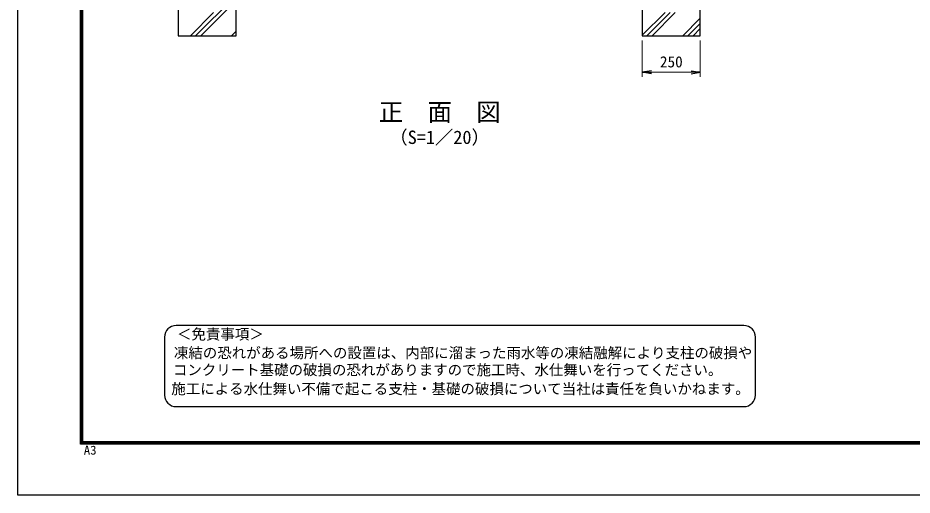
# Model space of a CAD drawing. Units: millimetres, scale not verified. Extents: x -4200 to 4200, y -2970 to 2970.
# Drawn here: x -4200 to -347, y -2970 to -912 of the extents above; entities that cross this region are included whole.
import ezdxf
from ezdxf.enums import TextEntityAlignment as Align

# ---------------------------------------------------------------- set-up
doc = ezdxf.new("R2010")
doc.units = ezdxf.units.MM
doc.header["$LTSCALE"] = 10
for name, color, linetype, lineweight in [('0-3_D-STR-DIM', 7, 'Continuous', 13), ('0-6_D-STR4', 7, 'Continuous', 25), ('0-8_D-DCR-HCH', 7, 'Continuous', 13), ('0-A_D-TTL-TXT', 7, 'Continuous', 25), ('0-C_D-TTL', 7, 'Continuous', 25)]:
    doc.layers.add(name, color=color, linetype=linetype, lineweight=lineweight)
doc.layers.add('0-4_0', color=7, linetype='Continuous')
doc.styles.add('ＭＳ ゴシック', font='')
doc.styles.get('ＭＳ ゴシック').set_extended_font_data('MS Gothic')

# ---------------------------------------------------------------- blocks, each defined once
blk = doc.blocks.new('_Open')
at = {"layer": '0-4_0'}
blk.add_line((-10, 1.667), (0, 0), dxfattribs=at)
blk.add_lwpolyline([(-10, -1.667), (0, 0), (-10, 0)], dxfattribs=at)

msp = doc.modelspace()

# ---------------------------------------------------------------- linework, layer by layer
at = {"layer": '0-3_D-STR-DIM'}
for p, q in [((-1509.65, -1009.77), (-1509.65, -1167.09)), ((-1259.65, -1009.77), (-1259.65, -1167.09)), ((-1469.65, -1147.09), (-1299.65, -1147.09))]:
    msp.add_line(p, q, dxfattribs=at)
at = {"layer": '0-6_D-STR4'}
for points in [[(-3509.65, -539.77), (-3509.65, -989.77), (-3259.65, -989.77), (-3259.65, -539.77)], [(-1414.9, -539.77), (-1509.65, -539.77), (-1509.65, -989.77), (-1259.65, -989.77), (-1259.65, -539.77)]]:
    msp.add_lwpolyline(points, dxfattribs=at)
at = {"layer": '0-8_D-DCR-HCH'}
for p, q in [((-3434.21, -989.77), (-3259.65, -815.21)), ((-3412.12, -989.77), (-3259.65, -837.31)), ((-3456.31, -989.77), (-3356.31, -889.77)), ((-1509.65, -987.66), (-1411.77, -889.77)), ((-1489.67, -989.77), (-1389.67, -889.77)), ((-1467.57, -989.77), (-1367.57, -889.77)), ((-1334.99, -989.77), (-1259.65, -914.44)), ((-1312.89, -989.77), (-1259.65, -936.53)), ((-1290.8, -989.77), (-1259.65, -958.63)), ((-3279.53, -989.77), (-3259.65, -969.89))]:
    msp.add_line(p, q, dxfattribs=at)
at = {"layer": '0-A_D-TTL-TXT', "color": 2}
for p, q in [((-1072.26, -2238.36), (-3517.81, -2238.36)), ((-3567.81, -2288.36), (-3567.81, -2538.36)), ((-1022.26, -2538.36), (-1022.26, -2288.36)), ((-3517.81, -2588.36), (-1072.26, -2588.36))]:
    msp.add_line(p, q, dxfattribs=at)
for centre, start, end in [((-3517.81, -2288.36), 90, 180), ((-1072.26, -2288.36), 0, 90), ((-3517.81, -2538.36), 180, 270), ((-1072.26, -2538.36), 270, 0)]:
    msp.add_arc(centre, 50, start, end, dxfattribs=at)
at = {"layer": '0-C_D-TTL', "color": 2}
msp.add_lwpolyline([(-4199.68, 2970.23), (4200.32, 2970.23), (4200.32, -2969.77), (-4199.68, -2969.77)], close=True, dxfattribs=at)
at = {"layer": '0-C_D-TTL'}
for points in [[(-3929.68, 2750.23), (3930.32, 2750.23), (3930.32, -2749.77), (-3929.68, -2749.77)], [(-3927.18, 2747.73), (3927.82, 2747.73), (3927.82, -2747.27), (-3927.18, -2747.27)], [(-3924.68, 2745.23), (3925.32, 2745.23), (3925.32, -2744.77), (-3924.68, -2744.77)], [(-3922.18, 2742.73), (3922.82, 2742.73), (3922.82, -2742.27), (-3922.18, -2742.27)], [(-3919.68, 2740.23), (3920.32, 2740.23), (3920.32, -2739.77), (-3919.68, -2739.77)]]:
    msp.add_lwpolyline(points, close=True, dxfattribs=at)

# ---------------------------------------------------------------- block references
at = {"layer": '0-3_D-STR-DIM', "xscale": 4, "yscale": 4, "rotation": 180}
msp.add_blockref('_Open', (-1509.65, -1147.09), dxfattribs=at)
at = {"layer": '0-3_D-STR-DIM', "xscale": 4, "yscale": 4}
msp.add_blockref('_Open', (-1259.65, -1147.09), dxfattribs=at)

# ---------------------------------------------------------------- texts
at = {"layer": '0-3_D-STR-DIM', "style": 'ＭＳ ゴシック'}
msp.add_text('250', height=48.09, dxfattribs=at).set_placement((-1433.65, -1140.34), align=Align.BOTTOM_LEFT)
at = {"layer": '0-A_D-TTL-TXT', "style": 'ＭＳ ゴシック'}
for s, height, p in [('正\u3000面\u3000図', 76.98, (-2644.55, -1380.17)), ('（S=1／20）', 57.7, (-2599.07, -1473.36)), ('＜免責事項＞ \u3000\u3000', 45.67, (-3514.1, -2312.54)), ('凍結の恐れがある場所への設置は、内部に溜まった雨水等の凍結融解により支柱の破損や', 45.67, (-3527.63, -2393.03)), ('コンクリート基礎の破損の恐れがありますので施工時、水仕舞いを行ってください。', 45.67, (-3531.74, -2466.46)), ('施工による水仕舞い不備で起こる支柱・基礎の破損について当社は責任を負いかねます。 ', 45.67, (-3538.73, -2547.95))]:
    msp.add_text(s, height=height, dxfattribs=at).set_placement(p, align=Align.BOTTOM_LEFT)
at = {"layer": '0-C_D-TTL', "style": 'ＭＳ ゴシック', "width": 1.05}
msp.add_text('A3', height=38.49, dxfattribs=at).set_placement((-3915.77, -2806.58), align=Align.BOTTOM_LEFT)

doc.saveas('drawing.dxf')
